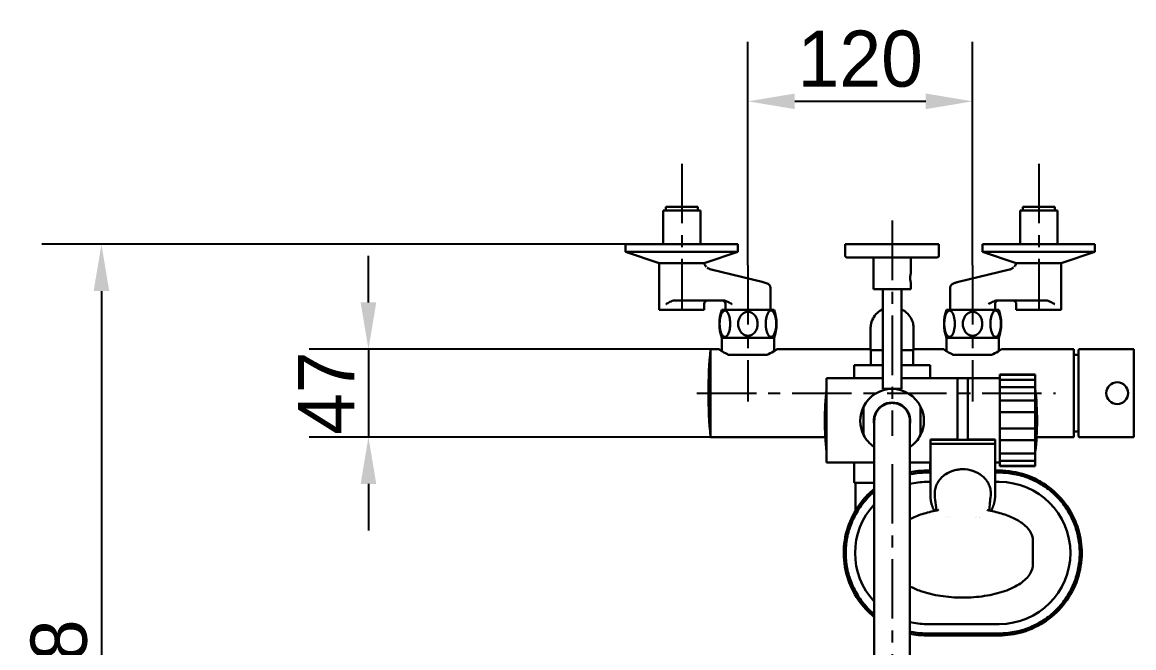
# Model space of a CAD drawing. Header units: millimetres. Extents: x 577 to 7172, y 252 to 2707.
# Drawn here: x 4577 to 5171, y 2372 to 2707 of the extents above; entities that cross this region are included whole.
import ezdxf

# ---------------------------------------------------------------- set-up
doc = ezdxf.new("R2010")
doc.units = ezdxf.units.MM
doc.header["$MEASUREMENT"] = 0
doc.linetypes.add('CENTER', pattern=[50.8, 31.75, -6.35, 6.35, -6.35])
doc.layers.add('외형선(ISO)', color=7, linetype='Continuous', lineweight=30)
doc.layers.add('치수(ISO)', color=7, linetype='Continuous', lineweight=25)
doc.layers.add('중심선(ISO)', color=1, linetype='CENTER', lineweight=25, true_color=0xff0000)
doc.styles.add('굴림', font='')
doc.styles.get('굴림').set_extended_font_data('援대┝')
doc.dimstyles.new('기본값 (ISO)', dxfattribs={"dimscale": 10, "dimtxt": 3, "dimasz": 2.5, "dimexe": 3.175, "dimexo": 0, "dimgap": 0.762, "dimtad": 1, "dimtoh": 1, "dimdec": 0, "dimzin": 1, "dimdsep": 46, "dimtxsty": '굴림', "dimcen": 0.5, "dimazin": 0, "dimtfac": 1, "dimtdec": 4, "dimtix": 1, "dimtmove": 1, "dimatfit": 3, "dimfxl": 1, "dimtolj": 1, "dimtzin": 1, "dimarcsym": 0})

# ---------------------------------------------------------------- blocks, each defined once
blk = doc.blocks.new('*D1')
at = {"layer": 'Defpoints', "color": 0}
for p in [(4899.26, 2588.12), (4619.26, 2120.01), (5041.61, 2120.01)]:
    blk.add_point(p, dxfattribs=at)
at = {"layer": '치수(ISO)', "color": 0, "lineweight": -2}
for p, q in [((4899.26, 2588.12), (4587.51, 2588.12)), ((4619.26, 2563.12), (4619.26, 2145.01)), ((5041.61, 2120.01), (4587.51, 2120.01))]:
    blk.add_line(p, q, dxfattribs=at)
at = {"layer": '치수(ISO)', "color": 0}
for points in [[(4623.43, 2563.12), (4615.09, 2563.12), (4619.26, 2588.12)], [(4615.09, 2145.01), (4623.43, 2145.01), (4619.26, 2120.01)]]:
    blk.add_solid(points, dxfattribs=at)
at = {"layer": '치수(ISO)', "color": 0, "insert": (4596.64, 2354.07), "char_height": 30, "attachment_point": 5, "rotation": 90, "style": '굴림'}
blk.add_mtext('\\A1;468', dxfattribs=at)
blk = doc.blocks.new('*D2')
at = {"layer": 'Defpoints', "color": 0}
for p in [(5084.61, 2664.57), (4964.61, 2577.03), (5084.61, 2577.03)]:
    blk.add_point(p, dxfattribs=at)
at = {"layer": '치수(ISO)', "color": 0, "lineweight": -2}
for p, q in [((4964.61, 2577.03), (4964.61, 2696.32)), ((5084.61, 2577.03), (5084.61, 2696.32)), ((4989.61, 2664.57), (5059.61, 2664.57))]:
    blk.add_line(p, q, dxfattribs=at)
at = {"layer": '치수(ISO)', "color": 0}
for points in [[(4989.61, 2668.74), (4989.61, 2660.4), (4964.61, 2664.57)], [(5059.61, 2660.4), (5059.61, 2668.74), (5084.61, 2664.57)]]:
    blk.add_solid(points, dxfattribs=at)
at = {"layer": '치수(ISO)', "color": 0, "insert": (5024.61, 2687.19), "char_height": 30, "attachment_point": 5, "style": '굴림'}
blk.add_mtext('\\A1;120', dxfattribs=at)
blk = doc.blocks.new('*D3')
at = {"layer": 'Defpoints', "color": 0}
for p in [(4944.61, 2532.03), (4761.89, 2485.03), (4944.61, 2485.03)]:
    blk.add_point(p, dxfattribs=at)
at = {"layer": '치수(ISO)', "color": 0, "lineweight": -2}
for p, q in [((4761.89, 2557.03), (4761.89, 2582.03)), ((4944.61, 2532.03), (4730.14, 2532.03)), ((4761.89, 2532.03), (4761.89, 2485.03)), ((4944.61, 2485.03), (4730.14, 2485.03)), ((4761.89, 2460.03), (4761.89, 2435.03))]:
    blk.add_line(p, q, dxfattribs=at)
at = {"layer": '치수(ISO)', "color": 0}
for points in [[(4757.72, 2557.03), (4766.06, 2557.03), (4761.89, 2532.03)], [(4766.06, 2460.03), (4757.72, 2460.03), (4761.89, 2485.03)]]:
    blk.add_solid(points, dxfattribs=at)
at = {"layer": '치수(ISO)', "color": 0, "insert": (4739.27, 2508.53), "char_height": 30, "attachment_point": 5, "rotation": 90, "style": '굴림'}
blk.add_mtext('\\A1;47', dxfattribs=at)

msp = doc.modelspace()

# ---------------------------------------------------------------- linework, layer by layer
at = {"layer": '외형선(ISO)'}
for p, q in [((4920.76, 2608.12), (4937.76, 2608.12)), ((4920.76, 2608.12), (4920.76, 2606.12)), ((4937.76, 2608.12), (4937.76, 2606.12)), ((5111.47, 2608.12), (5128.47, 2608.12)), ((5111.47, 2608.12), (5111.47, 2606.12)), ((5128.47, 2608.12), (5128.47, 2606.12)), ((4919.26, 2606.12), (4939.26, 2606.12)), ((4919.26, 2606.12), (4919.26, 2588.12)), ((4939.26, 2606.12), (4939.26, 2588.12)), ((5109.97, 2606.12), (5129.97, 2606.12)), ((5109.97, 2606.12), (5109.97, 2588.12)), ((5129.97, 2606.12), (5129.97, 2588.12)), ((4959.26, 2588.12), (4899.26, 2588.12)), ((4899.26, 2588.12), (4899.26, 2584.12)), ((4899.26, 2584.12), (4959.26, 2584.12)), ((4917.26, 2578.12), (4899.26, 2584.12)), ((4941.26, 2578.12), (4959.26, 2584.12)), ((4959.26, 2588.12), (4959.26, 2584.12)), ((5066.61, 2588.12), (5016.61, 2588.12)), ((5016.61, 2588.12), (5016.61, 2581.87)), ((5066.61, 2588.12), (5066.61, 2581.87)), ((5089.97, 2588.12), (5149.97, 2588.12)), ((5089.97, 2588.12), (5089.97, 2584.12)), ((5149.97, 2584.12), (5089.97, 2584.12)), ((5107.97, 2578.12), (5089.97, 2584.12)), ((5131.97, 2578.12), (5149.97, 2584.12)), ((5149.97, 2588.12), (5149.97, 2584.12)), ((4917.26, 2578.12), (4920.77, 2578.12)), ((4917.26, 2553.12), (4917.26, 2578.12)), ((4917.26, 2578.12), (4920.77, 2578.12)), ((4922.51, 2578.12), (4920.77, 2578.12)), ((4922.51, 2578.12), (4923.87, 2578.12)), ((4933.55, 2578.12), (4923.87, 2578.12)), ((4933.55, 2578.12), (4940.13, 2578.12)), ((4934.35, 2578.12), (4940.13, 2578.12)), ((4941.31, 2578.12), (4940.13, 2578.12)), ((5031.61, 2581.12), (5031.61, 2564.12)), ((5051.61, 2581.12), (5051.61, 2572.62)), ((5107.91, 2578.12), (5109.1, 2578.12)), ((5114.88, 2578.12), (5109.1, 2578.12)), ((5115.68, 2578.12), (5109.1, 2578.12)), ((5115.68, 2578.12), (5125.36, 2578.12)), ((5126.71, 2578.12), (5125.36, 2578.12)), ((5126.71, 2578.12), (5128.45, 2578.12)), ((5131.97, 2578.12), (5128.45, 2578.12)), ((5131.97, 2578.12), (5128.45, 2578.12)), ((5131.97, 2553.12), (5131.97, 2578.12)), ((4972.15, 2568.03), (4944.92, 2574.58)), ((5077.08, 2568.03), (5104.31, 2574.58)), ((5051.61, 2567.62), (5051.61, 2564.12)), ((4976.61, 2564.87), (4976.61, 2553.12)), ((5051.61, 2564.12), (5031.61, 2564.12)), ((5036.61, 2564.12), (5036.61, 2510.78)), ((5046.61, 2564.12), (5046.61, 2510.78)), ((5072.61, 2564.87), (5072.61, 2553.12)), ((4925.87, 2558.12), (4951.03, 2558.12)), ((4941.26, 2553.12), (4941.26, 2556.12)), ((4952.61, 2556.12), (4952.61, 2553.12)), ((5096.61, 2556.12), (5096.61, 2553.12)), ((5123.36, 2558.12), (5098.2, 2558.12)), ((5107.97, 2553.12), (5107.97, 2556.12)), ((4941.26, 2553.12), (4917.26, 2553.12)), ((4950.61, 2553.12), (4978.61, 2553.12)), ((5098.61, 2553.12), (5070.61, 2553.12)), ((5131.97, 2553.12), (5107.97, 2553.12)), ((5053.12, 2542.39), (5053.12, 2531.53)), ((4950.61, 2538.12), (4950.61, 2531.07)), ((4978.61, 2538.12), (4950.61, 2538.12)), ((4978.61, 2538.12), (4978.61, 2531.07)), ((5070.61, 2538.12), (5098.61, 2538.12)), ((5070.61, 2538.12), (5070.61, 2531.07)), ((5098.61, 2538.12), (5098.61, 2531.07)), ((4944.61, 2532.03), (4944.61, 2485.03)), ((4944.61, 2532.03), (4949.11, 2532.03)), ((4980.11, 2532.03), (5030.11, 2532.03)), ((5036.61, 2531.53), (5030.11, 2531.53)), ((5030.11, 2531.53), (5030.11, 2531.53)), ((5030.11, 2531.53), (5030.11, 2531.53)), ((5030.11, 2531.53), (5030.11, 2531.53)), ((5030.26, 2523.53), (5030.26, 2531.53)), ((5053.12, 2531.53), (5046.61, 2531.53)), ((5052.96, 2523.53), (5052.96, 2531.53)), ((5053.11, 2531.53), (5053.11, 2531.53)), ((5053.11, 2531.53), (5053.11, 2531.53)), ((5053.11, 2531.53), (5053.11, 2531.53)), ((5053.12, 2532.03), (5069.11, 2532.03)), ((5100.11, 2532.03), (5138.61, 2532.03)), ((5138.61, 2532.03), (5138.61, 2485.03)), ((5141.11, 2531.1), (5141.11, 2485.97)), ((5141.84, 2532.03), (5170.71, 2532.03)), ((5170.71, 2532.03), (5170.71, 2485.03)), ((4956.61, 2529.03), (4954.21, 2529.03)), ((4972.6, 2529.03), (4956.63, 2529.03)), ((4975.02, 2529.03), (4972.61, 2529.03)), ((5036.61, 2523.53), (5021.31, 2523.53)), ((5021.31, 2516.5), (5021.31, 2523.53)), ((5061.91, 2523.53), (5046.61, 2523.53)), ((5061.91, 2516.5), (5061.91, 2523.53)), ((5076.61, 2529.03), (5074.21, 2529.03)), ((5092.6, 2529.03), (5076.63, 2529.03)), ((5095.02, 2529.03), (5092.61, 2529.03)), ((5099.11, 2518.27), (5099.11, 2518.5)), ((5118.11, 2518.5), (5099.11, 2518.5)), ((5099.11, 2518.27), (5118.11, 2518.27)), ((5099.11, 2515.6), (5099.11, 2518.27)), ((5118.11, 2518.27), (5118.11, 2518.5)), ((5118.11, 2515.6), (5118.11, 2518.27)), ((5006.61, 2471.5), (5006.61, 2516.5)), ((5006.61, 2516.5), (5036.61, 2516.5)), ((5046.61, 2516.5), (5076.61, 2516.5)), ((5076.61, 2516.5), (5076.61, 2489.04)), ((5076.61, 2516.5), (5082.11, 2516.5)), ((5099.11, 2516.5), (5082.11, 2516.5)), ((5118.11, 2515.6), (5099.11, 2515.6)), ((5099.11, 2511.66), (5099.11, 2515.6)), ((5099.11, 2511.66), (5118.11, 2511.66)), ((5099.11, 2504.68), (5099.11, 2511.66)), ((5118.11, 2511.66), (5118.11, 2515.6)), ((5118.11, 2504.68), (5118.11, 2511.66)), ((5041.25, 2510.78), (5036.61, 2510.78)), ((5037.61, 2510.78), (5037.61, 2510.31)), ((5046.61, 2510.78), (5041.97, 2510.78)), ((5045.61, 2510.78), (5045.61, 2510.31)), ((5026.36, 2501.29), (5026.36, 2486.27)), ((5056.86, 2486.27), (5056.86, 2501.29)), ((5118.11, 2504.68), (5099.11, 2504.68)), ((5099.11, 2498.31), (5099.11, 2504.68)), ((5118.11, 2498.31), (5118.11, 2504.68)), ((5099.11, 2498.31), (5118.11, 2498.31)), ((5099.11, 2489.69), (5099.11, 2498.31)), ((5118.11, 2489.69), (5118.11, 2498.31)), ((5032.11, 2445.53), (5032.11, 2493.78)), ((5051.11, 2493.78), (5051.11, 2445.53)), ((5076.61, 2489.04), (5076.61, 2483.57)), ((5118.11, 2489.69), (5099.11, 2489.69)), ((5099.11, 2483.31), (5099.11, 2489.69)), ((5118.11, 2483.31), (5118.11, 2489.69)), ((4944.61, 2485.03), (5005.9, 2485.03)), ((5076.61, 2483.7), (5062.11, 2483.7)), ((5062.11, 2483.57), (5062.11, 2483.7)), ((5076.61, 2483.57), (5062.11, 2483.57)), ((5062.11, 2481.43), (5062.11, 2483.57)), ((5076.61, 2483.57), (5082.11, 2483.57)), ((5096.61, 2483.7), (5082.11, 2483.7)), ((5082.11, 2483.57), (5096.61, 2483.57)), ((5096.61, 2483.7), (5096.61, 2483.57)), ((5096.61, 2481.43), (5096.61, 2483.57)), ((5099.11, 2476.33), (5099.11, 2483.31)), ((5099.11, 2483.31), (5118.11, 2483.31)), ((5118.11, 2476.33), (5118.11, 2483.31)), ((5118.81, 2485.03), (5138.61, 2485.03)), ((5141.84, 2485.03), (5170.71, 2485.03)), ((5062.11, 2481.43), (5096.61, 2481.43)), ((5062.11, 2452.7), (5062.11, 2481.43)), ((5096.61, 2452.7), (5096.61, 2481.43)), ((5118.11, 2476.33), (5099.11, 2476.33)), ((5099.11, 2472.39), (5099.11, 2476.33)), ((5118.11, 2472.39), (5118.11, 2476.33)), ((5006.61, 2471.5), (5032.11, 2471.5)), ((5021.31, 2460.53), (5021.31, 2471.5)), ((5051.11, 2471.5), (5062.11, 2471.5)), ((5061.91, 2467.13), (5061.91, 2471.5)), ((5099.11, 2471.5), (5096.61, 2471.5)), ((5099.11, 2469.73), (5099.11, 2472.39)), ((5099.11, 2472.39), (5118.11, 2472.39)), ((5118.11, 2469.73), (5118.11, 2472.39)), ((5062.11, 2467.13), (5059.86, 2467.13)), ((5062.11, 2466.06), (5059.86, 2466.06)), ((5098.86, 2467.13), (5096.61, 2467.13)), ((5098.86, 2466.06), (5096.61, 2466.06)), ((5118.11, 2469.73), (5099.11, 2469.73)), ((5099.11, 2469.5), (5099.11, 2469.73)), ((5118.11, 2469.5), (5099.11, 2469.5)), ((5118.11, 2469.5), (5118.11, 2469.73)), ((5032.11, 2460.53), (5021.31, 2460.53)), ((5022.11, 2445.81), (5022.11, 2460.53)), ((5062.11, 2461.06), (5059.86, 2461.06)), ((5098.86, 2461.06), (5096.61, 2461.06)), ((5032.11, 2445.53), (5032.11, 2187.3)), ((5051.11, 2445.53), (5051.11, 2187.3)), ((5070.5, 2441.86), (5070.5, 2441.86)), ((5071.97, 2442.58), (5071.97, 2442.58)), ((5072.55, 2442.07), (5072.55, 2442.07)), ((5086.17, 2442.07), (5086.17, 2442.07)), ((5086.74, 2442.58), (5086.74, 2442.58)), ((5116.86, 2417.13), (5116.86, 2429.66)), ((5059.86, 2385.06), (5098.86, 2385.06)), ((5059.86, 2380.06), (5098.86, 2380.06)), ((5059.86, 2378.99), (5098.86, 2378.99))]:
    msp.add_line(p, q, dxfattribs=at)
msp.add_circle((5161.87, 2508.53), 5.85, dxfattribs=at)
for centre, radius, start, end in [((5017.36, 2581.87), 0.75, 180.00002, 270.00002), ((5065.86, 2581.87), 0.75, 270, 0), ((4944.69, 2573.64), 0.972, 76.4746, 76.61593), ((5104.54, 2573.64), 0.972, 103.38407, 103.5254), ((4972.32, 2545.62), 22.97, 160.94104, 199.05896), ((4956.91, 2545.62), 22.97, 340.94104, 19.05896), ((5092.32, 2545.62), 22.97, 160.94104, 199.05896), ((5076.91, 2545.62), 22.97, 340.94104, 19.05896), ((5196.52, 2508.53), 253, 174.67038, 185.32962), ((5138.61, 2507.37), 21.67, 83.37419, 90), ((5152.36, 2493.82), 146.72, 173.41949, 186.58051), ((5041.61, 2493.78), 17, 26.22254, 153.77746), ((4972.35, 2493.82), 146.72, 353.41949, 6.58051), ((5041.61, 2493.78), 17, 153.77746, 206.22254), ((5041.61, 2493.78), 9.75, 346.99718, 193.00283), ((5041.61, 2493.78), 17, 333.77746, 26.22254), ((5138.61, 2509.7), 21.67, 270, 276.62581), ((5041.61, 2493.78), 17, 206.22254, 236.02552), ((5041.61, 2493.78), 17, 303.97448, 333.77746), ((5059.86, 2423.06), 38, 90, 103.29882), ((5098.86, 2423.06), 38, 270, 90), ((5059.86, 2423.06), 38, 136.88888, 223.11112), ((5079.82, 2372.62), 69.74, 83.09252, 83.09299), ((5059.86, 2423.06), 38, 256.70118, 270)]:
    msp.add_arc(centre, radius, start, end, dxfattribs=at)
for points, knots in [([(4941.31, 2578.12), (4941.39, 2577.67), (4941.55, 2577.24), (4941.92, 2576.6), (4942.11, 2576.38), (4942.31, 2576.18), (4942.34, 2576.15), (4942.37, 2576.12)], [0, 0, 0, 0, 0.1550836, 0.1550836, 0.2854012, 0.2854012, 0.3108257, 0.3108257, 0.3108257, 0.3108257]), ([(5017.36, 2581.12), (5017.36, 2581.12), (5017.65, 2581.12), (5018.97, 2581.12), (5021.2, 2581.12), (5024.35, 2581.12), (5028.21, 2581.12), (5032.51, 2581.12), (5037.04, 2581.12), (5041.61, 2581.12), (5046.18, 2581.12), (5050.72, 2581.12), (5055.02, 2581.12), (5058.88, 2581.12), (5062.02, 2581.12), (5064.97, 2581.12), (5065.87, 2581.12), (5065.86, 2581.12)], [76.183141, 76.183141, 76.183141, 76.183141, 80.753742, 85.324344, 90.276635, 95.228926, 100.181217, 105.133508, 109.704109, 114.274711, 118.845313, 123.415914, 128.368205, 133.320496, 138.272787, 143.225078, 152.366281, 152.366281, 152.366281, 152.366281]), ([(5106.86, 2576.12), (5107, 2576.25), (5107.16, 2576.42), (5107.47, 2576.87), (5107.62, 2577.15), (5107.81, 2577.66), (5107.87, 2577.89), (5107.91, 2578.12)], [0, 0, 0, 0, 0.1162849, 0.1162849, 0.2316031, 0.2316031, 0.3113269, 0.3113269, 0.3113269, 0.3113269]), ([(4942.83, 2575.72), (4943.1, 2575.5), (4943.37, 2575.31), (4944.08, 2574.87), (4944.52, 2574.68), (4944.92, 2574.58)], [0.0811758, 0.0811758, 0.0811758, 0.0811758, 0.2229627, 0.2229627, 0.4557316, 0.4557316, 0.4557316, 0.4557316]), ([(5051.3, 2570.12), (5051.3, 2570.43), (5051.31, 2570.77), (5051.37, 2571.38), (5051.42, 2571.66), (5051.5, 2572.11), (5051.54, 2572.3), (5051.6, 2572.55), (5051.61, 2572.62), (5051.61, 2572.62)], [0, 0, 0, 0, 0.0946121, 0.0946121, 0.1892241, 0.1892241, 0.2838229, 0.2838229, 0.3784218, 0.3784218, 0.3784218, 0.3784218]), ([(5104.31, 2574.58), (5104.81, 2574.7), (5105.37, 2574.98), (5106.08, 2575.47), (5106.23, 2575.59), (5106.39, 2575.71)], [0, 0, 0, 0, 0.2913516, 0.2913516, 0.3726704, 0.3726704, 0.3726704, 0.3726704]), ([(4972.15, 2568.03), (4973.03, 2567.82), (4973.77, 2567.61), (4974.73, 2567.24), (4975.04, 2567.11), (4975.59, 2566.78), (4975.83, 2566.61), (4976.2, 2566.17), (4976.33, 2565.98), (4976.53, 2565.53), (4976.6, 2565.26), (4976.61, 2564.96), (4976.61, 2564.92), (4976.61, 2564.88)], [0, 0, 0, 0, 0.3683131, 0.3683131, 0.5763546, 0.5763546, 0.7370787, 0.7370787, 0.8247505, 0.8247505, 0.9180644, 0.9180644, 0.9311571, 0.9311571, 0.9311571, 0.9311571]), ([(5051.61, 2567.62), (5051.61, 2567.62), (5051.6, 2567.68), (5051.54, 2567.94), (5051.5, 2568.13), (5051.42, 2568.57), (5051.37, 2568.85), (5051.31, 2569.47), (5051.3, 2569.8), (5051.3, 2570.12)], [-0.3784218, -0.3784218, -0.3784218, -0.3784218, -0.2838229, -0.2838229, -0.1892241, -0.1892241, -0.0946121, -0.0946121, 0, 0, 0, 0]), ([(5072.61, 2564.88), (5072.61, 2565.14), (5072.66, 2565.4), (5072.83, 2565.86), (5072.96, 2566.07), (5073.22, 2566.41), (5073.36, 2566.55), (5073.68, 2566.81), (5073.86, 2566.92), (5074.47, 2567.25), (5074.93, 2567.42), (5075.95, 2567.74), (5076.48, 2567.89), (5077.08, 2568.03)], [0, 0, 0, 0, 0.0886014, 0.0886014, 0.1776437, 0.1776437, 0.2693614, 0.2693614, 0.3903777, 0.3903777, 0.6823461, 0.6823461, 0.9320333, 0.9320333, 0.9320333, 0.9320333]), ([(4920.77, 2556.12), (4920.81, 2556.14), (4920.82, 2556.14), (4921.28, 2556.41), (4922.11, 2556.9), (4923.74, 2557.68), (4924.63, 2558.02), (4925.48, 2558.1)], [-0.7465876, -0.7465876, -0.7465876, -0.7465876, -0.727422, -0.727422, -0.3648581, -0.3648581, 0, 0, 0, 0]), ([(4943.26, 2558.12), (4943.16, 2558.12), (4943.06, 2558.11), (4942.87, 2558.08), (4942.77, 2558.06), (4942.48, 2557.97), (4942.28, 2557.88), (4941.93, 2557.63), (4941.78, 2557.48), (4941.53, 2557.14), (4941.43, 2556.94), (4941.29, 2556.54), (4941.26, 2556.33), (4941.26, 2556.12)], [0, 0, 0, 0, 0.0295764, 0.0295764, 0.0585231, 0.0585231, 0.1222497, 0.1222497, 0.1859769, 0.1859769, 0.2497206, 0.2497206, 0.3130181, 0.3130181, 0.3130181, 0.3130181]), ([(4952.61, 2556.12), (4952.61, 2556.33), (4952.58, 2556.55), (4952.44, 2556.96), (4952.34, 2557.15), (4952.08, 2557.49), (4951.93, 2557.64), (4951.58, 2557.88), (4951.38, 2557.98), (4951.09, 2558.06), (4951, 2558.08), (4950.81, 2558.11), (4950.71, 2558.12), (4950.61, 2558.12)], [0, 0, 0, 0, 0.064791, 0.064791, 0.1284814, 0.1284814, 0.1922105, 0.1922105, 0.255937, 0.255937, 0.2841782, 0.2841782, 0.3130031, 0.3130031, 0.3130031, 0.3130031]), ([(4951.42, 2558.1), (4952.27, 2558.02), (4953.14, 2557.69), (4954.79, 2556.9), (4955.65, 2556.4), (4956.08, 2556.14), (4956.1, 2556.14), (4956.13, 2556.12)], [-0.3755371, -0.3755371, -0.3755371, -0.3755371, -0.1905686, -0.1905686, 0, 0, 0.0103026, 0.0103026, 0.0103026, 0.0103026]), ([(5030.11, 2542.39), (5030.11, 2542.81), (5030.11, 2543.24), (5030.15, 2544.08), (5030.19, 2544.5), (5030.45, 2546.13), (5030.85, 2547.33), (5032.01, 2549.51), (5032.77, 2550.51), (5034.53, 2552.18), (5035.53, 2552.87), (5036.61, 2553.39), (5036.61, 2553.39), (5036.61, 2553.39)], [0, 0, 0, 0, 0.127286, 0.127286, 0.253333, 0.253333, 0.624808, 0.624808, 0.99664, 0.99664, 1.357946, 1.357946, 1.357999, 1.357999, 1.357999, 1.357999]), ([(5046.61, 2553.39), (5047.35, 2553.04), (5048.04, 2552.61), (5049.62, 2551.38), (5050.46, 2550.49), (5051.77, 2548.58), (5052.27, 2547.55), (5052.88, 2545.61), (5053.05, 2544.7), (5053.12, 2543.33), (5053.12, 2542.86), (5053.12, 2542.39)], [2.391451, 2.391451, 2.391451, 2.391451, 2.634904, 2.634904, 2.996605, 2.996605, 3.335654, 3.335654, 3.609025, 3.609025, 3.749588, 3.749588, 3.749588, 3.749588]), ([(5097.81, 2558.1), (5096.96, 2558.02), (5096.08, 2557.69), (5094.44, 2556.9), (5093.58, 2556.4), (5093.14, 2556.14), (5093.13, 2556.14), (5093.1, 2556.12)], [0, 0, 0, 0, 0.3617282, 0.3617282, 0.7344081, 0.7344081, 0.754556, 0.754556, 0.754556, 0.754556]), ([(5098.61, 2558.12), (5098.52, 2558.12), (5098.42, 2558.11), (5098.22, 2558.08), (5098.13, 2558.06), (5097.83, 2557.97), (5097.64, 2557.88), (5097.29, 2557.63), (5097.13, 2557.48), (5096.88, 2557.14), (5096.78, 2556.94), (5096.65, 2556.54), (5096.61, 2556.33), (5096.61, 2556.12)], [0, 0, 0, 0, 0.0295764, 0.0295764, 0.058523, 0.058523, 0.1222496, 0.1222496, 0.1859768, 0.1859768, 0.2497206, 0.2497206, 0.3130181, 0.3130181, 0.3130181, 0.3130181]), ([(5107.97, 2556.12), (5107.97, 2556.33), (5107.93, 2556.55), (5107.8, 2556.96), (5107.7, 2557.15), (5107.44, 2557.49), (5107.28, 2557.64), (5106.93, 2557.88), (5106.74, 2557.98), (5106.44, 2558.06), (5106.35, 2558.08), (5106.16, 2558.11), (5106.07, 2558.12), (5105.97, 2558.12)], [0, 0, 0, 0, 0.064791, 0.064791, 0.1284813, 0.1284813, 0.1922104, 0.1922104, 0.2559369, 0.2559369, 0.2841781, 0.2841781, 0.3130031, 0.3130031, 0.3130031, 0.3130031]), ([(5128.46, 2556.12), (5128.42, 2556.14), (5128.41, 2556.14), (5127.95, 2556.41), (5127.12, 2556.9), (5125.48, 2557.68), (5124.6, 2558.02), (5123.74, 2558.1)], [-0.010609, -0.010609, -0.010609, -0.010609, 0, 0, 0.2006942, 0.2006942, 0.4026585, 0.4026585, 0.4026585, 0.4026585]), ([(4951.33, 2539.02), (4951.35, 2539), (4951.38, 2538.97), (4951.54, 2538.84), (4951.69, 2538.74), (4952, 2538.61), (4952.16, 2538.58), (4952.45, 2538.58), (4952.6, 2538.61), (4952.91, 2538.74), (4953.06, 2538.84), (4953.32, 2539.05), (4953.45, 2539.2), (4953.73, 2539.55), (4953.92, 2539.85), (4954.18, 2540.38), (4954.3, 2540.66), (4954.51, 2541.25), (4954.6, 2541.57), (4954.81, 2542.41), (4954.93, 2543.04), (4955.08, 2544.34), (4955.11, 2545), (4955.11, 2546.23), (4955.08, 2546.9), (4954.93, 2548.19), (4954.81, 2548.82), (4954.6, 2549.66), (4954.51, 2549.98), (4954.3, 2550.58), (4954.18, 2550.86), (4953.92, 2551.38), (4953.73, 2551.68), (4953.45, 2552.04), (4953.32, 2552.18), (4953.06, 2552.4), (4952.91, 2552.5), (4952.6, 2552.63), (4952.45, 2552.66), (4952.3, 2552.66), (4952.16, 2552.66), (4952, 2552.63), (4951.69, 2552.5), (4951.54, 2552.4), (4951.29, 2552.18), (4951.15, 2552.04), (4950.87, 2551.68), (4950.68, 2551.38), (4950.42, 2550.86), (4950.31, 2550.58), (4950.09, 2549.98), (4950, 2549.66), (4949.79, 2548.82), (4949.67, 2548.19), (4949.52, 2546.9), (4949.49, 2546.23), (4949.49, 2545), (4949.52, 2544.34), (4949.67, 2543.04), (4949.79, 2542.41), (4950, 2541.57), (4950.09, 2541.25), (4950.31, 2540.66), (4950.42, 2540.38), (4950.68, 2539.85), (4950.87, 2539.55), (4951.13, 2539.23), (4951.23, 2539.11), (4951.33, 2539.02)], [1.697178, 1.697178, 1.697178, 1.697178, 1.71388, 1.71388, 1.801972, 1.801972, 1.890065, 1.890065, 1.978157, 1.978157, 2.06625, 2.06625, 2.14462, 2.14462, 2.266066, 2.266066, 2.366857, 2.366857, 2.467647, 2.467647, 2.651372, 2.651372, 2.835097, 2.835097, 3.018822, 3.018822, 3.202547, 3.202547, 3.303338, 3.303338, 3.404129, 3.404129, 3.525574, 3.525574, 3.603945, 3.603945, 3.692037, 3.692037, 3.78013, 3.78013, 3.78013, 3.868222, 3.868222, 3.956315, 3.956315, 4.034685, 4.034685, 4.156131, 4.156131, 4.256922, 4.256922, 4.357712, 4.357712, 4.541437, 4.541437, 4.725162, 4.725162, 4.908887, 4.908887, 5.092612, 5.092612, 5.193403, 5.193403, 5.294194, 5.294194, 5.415639, 5.415639, 5.477308, 5.477308, 5.477308, 5.477308]), ([(4964.61, 2539.22), (4964.88, 2539.22), (4965.18, 2539.25), (4965.75, 2539.37), (4966.03, 2539.46), (4966.5, 2539.65), (4966.75, 2539.78), (4967.26, 2540.11), (4967.61, 2540.39), (4968.09, 2540.86), (4968.3, 2541.12), (4968.69, 2541.66), (4968.86, 2541.95), (4969.26, 2542.71), (4969.47, 2543.28), (4969.74, 2544.46), (4969.8, 2545.06), (4969.8, 2546.17), (4969.74, 2546.78), (4969.47, 2547.95), (4969.26, 2548.52), (4968.86, 2549.29), (4968.69, 2549.58), (4968.3, 2550.12), (4968.09, 2550.37), (4967.61, 2550.85), (4967.26, 2551.13), (4966.75, 2551.45), (4966.5, 2551.58), (4966.03, 2551.78), (4965.75, 2551.87), (4965.18, 2551.99), (4964.88, 2552.01), (4964.61, 2552.01), (4964.35, 2552.01), (4964.05, 2551.99), (4963.48, 2551.87), (4963.2, 2551.78), (4962.73, 2551.58), (4962.48, 2551.45), (4961.96, 2551.13), (4961.62, 2550.85), (4961.14, 2550.37), (4960.92, 2550.12), (4960.54, 2549.58), (4960.36, 2549.29), (4959.97, 2548.52), (4959.76, 2547.95), (4959.49, 2546.78), (4959.43, 2546.17), (4959.43, 2545.06), (4959.49, 2544.46), (4959.76, 2543.28), (4959.97, 2542.71), (4960.36, 2541.95), (4960.54, 2541.66), (4960.92, 2541.12), (4961.14, 2540.86), (4961.62, 2540.39), (4961.96, 2540.11), (4962.48, 2539.78), (4962.73, 2539.65), (4963.2, 2539.46), (4963.48, 2539.37), (4964.05, 2539.25), (4964.35, 2539.22), (4964.61, 2539.22)], [1.718947, 1.718947, 1.718947, 1.718947, 1.799487, 1.799487, 1.880026, 1.880026, 1.95155, 1.95155, 2.06218, 2.06218, 2.153754, 2.153754, 2.245329, 2.245329, 2.411875, 2.411875, 2.578421, 2.578421, 2.744967, 2.744967, 2.911512, 2.911512, 3.003087, 3.003087, 3.094662, 3.094662, 3.205291, 3.205291, 3.276815, 3.276815, 3.357355, 3.357355, 3.437894, 3.437894, 3.437894, 3.518434, 3.518434, 3.598973, 3.598973, 3.670497, 3.670497, 3.781127, 3.781127, 3.872702, 3.872702, 3.964276, 3.964276, 4.130822, 4.130822, 4.297368, 4.297368, 4.463914, 4.463914, 4.63046, 4.63046, 4.722034, 4.722034, 4.813609, 4.813609, 4.924239, 4.924239, 4.995763, 4.995763, 5.076302, 5.076302, 5.156842, 5.156842, 5.156842, 5.156842]), ([(4975, 2540.51), (4975.05, 2540.38), (4975.11, 2540.25), (4975.31, 2539.85), (4975.5, 2539.55), (4975.77, 2539.2), (4975.91, 2539.05), (4976.16, 2538.84), (4976.31, 2538.74), (4976.62, 2538.61), (4976.78, 2538.58), (4977.07, 2538.58), (4977.23, 2538.61), (4977.54, 2538.74), (4977.69, 2538.84), (4977.94, 2539.05), (4978.08, 2539.2), (4978.36, 2539.55), (4978.54, 2539.85), (4978.8, 2540.38), (4978.92, 2540.66), (4979.13, 2541.25), (4979.23, 2541.57), (4979.44, 2542.41), (4979.56, 2543.04), (4979.7, 2544.34), (4979.74, 2545), (4979.74, 2546.23), (4979.7, 2546.9), (4979.56, 2548.19), (4979.44, 2548.82), (4979.23, 2549.66), (4979.13, 2549.98), (4978.92, 2550.58), (4978.8, 2550.86), (4978.54, 2551.38), (4978.36, 2551.68), (4978.08, 2552.04), (4977.94, 2552.18), (4977.69, 2552.4), (4977.54, 2552.5), (4977.23, 2552.63), (4977.07, 2552.66), (4976.93, 2552.66), (4976.78, 2552.66), (4976.62, 2552.63), (4976.31, 2552.5), (4976.16, 2552.4), (4975.91, 2552.18), (4975.77, 2552.04), (4975.5, 2551.68), (4975.31, 2551.38), (4975.05, 2550.86), (4974.93, 2550.58), (4974.72, 2549.98), (4974.63, 2549.66), (4974.41, 2548.82), (4974.3, 2548.19), (4974.15, 2546.9), (4974.12, 2546.23), (4974.12, 2545), (4974.15, 2544.34), (4974.3, 2543.04), (4974.41, 2542.41), (4974.63, 2541.57), (4974.72, 2541.25), (4974.88, 2540.8), (4974.94, 2540.65), (4975, 2540.51)], [1.465155, 1.465155, 1.465155, 1.465155, 1.514064, 1.514064, 1.635509, 1.635509, 1.71388, 1.71388, 1.801972, 1.801972, 1.890065, 1.890065, 1.978157, 1.978157, 2.06625, 2.06625, 2.14462, 2.14462, 2.266066, 2.266066, 2.366857, 2.366857, 2.467647, 2.467647, 2.651372, 2.651372, 2.835097, 2.835097, 3.018822, 3.018822, 3.202547, 3.202547, 3.303338, 3.303338, 3.404129, 3.404129, 3.525574, 3.525574, 3.603945, 3.603945, 3.692037, 3.692037, 3.78013, 3.78013, 3.78013, 3.868222, 3.868222, 3.956315, 3.956315, 4.034685, 4.034685, 4.156131, 4.156131, 4.256922, 4.256922, 4.357712, 4.357712, 4.541437, 4.541437, 4.725162, 4.725162, 4.908887, 4.908887, 5.092612, 5.092612, 5.193403, 5.193403, 5.245285, 5.245285, 5.245285, 5.245285]), ([(5074.23, 2540.51), (5074.17, 2540.38), (5074.12, 2540.25), (5073.92, 2539.85), (5073.73, 2539.55), (5073.45, 2539.2), (5073.32, 2539.05), (5073.06, 2538.84), (5072.91, 2538.74), (5072.6, 2538.61), (5072.45, 2538.58), (5072.16, 2538.58), (5072, 2538.61), (5071.69, 2538.74), (5071.54, 2538.84), (5071.29, 2539.05), (5071.15, 2539.2), (5070.87, 2539.55), (5070.68, 2539.85), (5070.42, 2540.38), (5070.31, 2540.66), (5070.09, 2541.25), (5070, 2541.57), (5069.79, 2542.41), (5069.67, 2543.04), (5069.52, 2544.34), (5069.49, 2545), (5069.49, 2546.23), (5069.52, 2546.9), (5069.67, 2548.19), (5069.79, 2548.82), (5070, 2549.66), (5070.09, 2549.98), (5070.31, 2550.58), (5070.42, 2550.86), (5070.68, 2551.38), (5070.87, 2551.68), (5071.15, 2552.04), (5071.29, 2552.18), (5071.54, 2552.4), (5071.69, 2552.5), (5072, 2552.63), (5072.16, 2552.66), (5072.3, 2552.66), (5072.45, 2552.66), (5072.6, 2552.63), (5072.91, 2552.5), (5073.06, 2552.4), (5073.32, 2552.18), (5073.45, 2552.04), (5073.73, 2551.68), (5073.92, 2551.38), (5074.18, 2550.86), (5074.3, 2550.58), (5074.51, 2549.98), (5074.6, 2549.66), (5074.81, 2548.82), (5074.93, 2548.19), (5075.08, 2546.9), (5075.11, 2546.23), (5075.11, 2545), (5075.08, 2544.34), (5074.93, 2543.04), (5074.81, 2542.41), (5074.6, 2541.57), (5074.51, 2541.25), (5074.35, 2540.8), (5074.29, 2540.65), (5074.23, 2540.51)], [-2.314975, -2.314975, -2.314975, -2.314975, -2.266066, -2.266066, -2.14462, -2.14462, -2.06625, -2.06625, -1.978157, -1.978157, -1.890065, -1.890065, -1.801972, -1.801972, -1.71388, -1.71388, -1.635509, -1.635509, -1.514064, -1.514064, -1.413273, -1.413273, -1.312482, -1.312482, -1.128757, -1.128757, -0.945032, -0.945032, -0.761307, -0.761307, -0.577582, -0.577582, -0.476792, -0.476792, -0.376001, -0.376001, -0.254555, -0.254555, -0.176185, -0.176185, -0.088092, -0.088092, 0, 0, 0, 0.088092, 0.088092, 0.176185, 0.176185, 0.254555, 0.254555, 0.376001, 0.376001, 0.476792, 0.476792, 0.577582, 0.577582, 0.761307, 0.761307, 0.945032, 0.945032, 1.128757, 1.128757, 1.312482, 1.312482, 1.413273, 1.413273, 1.465155, 1.465155, 1.465155, 1.465155]), ([(5084.61, 2539.22), (5084.35, 2539.22), (5084.05, 2539.25), (5083.48, 2539.37), (5083.2, 2539.46), (5082.73, 2539.65), (5082.48, 2539.78), (5081.96, 2540.11), (5081.62, 2540.39), (5081.14, 2540.86), (5080.92, 2541.12), (5080.54, 2541.66), (5080.36, 2541.95), (5079.97, 2542.71), (5079.76, 2543.28), (5079.49, 2544.46), (5079.43, 2545.06), (5079.43, 2546.17), (5079.49, 2546.78), (5079.76, 2547.95), (5079.97, 2548.52), (5080.36, 2549.29), (5080.54, 2549.58), (5080.92, 2550.12), (5081.14, 2550.37), (5081.62, 2550.85), (5081.96, 2551.13), (5082.48, 2551.45), (5082.73, 2551.58), (5083.2, 2551.78), (5083.48, 2551.87), (5084.05, 2551.99), (5084.35, 2552.01), (5084.61, 2552.01), (5084.88, 2552.01), (5085.18, 2551.99), (5085.75, 2551.87), (5086.03, 2551.78), (5086.5, 2551.58), (5086.75, 2551.45), (5087.26, 2551.13), (5087.61, 2550.85), (5088.09, 2550.37), (5088.3, 2550.12), (5088.69, 2549.58), (5088.86, 2549.29), (5089.26, 2548.52), (5089.47, 2547.95), (5089.74, 2546.78), (5089.8, 2546.17), (5089.8, 2545.06), (5089.74, 2544.46), (5089.47, 2543.28), (5089.26, 2542.71), (5088.86, 2541.95), (5088.69, 2541.66), (5088.3, 2541.12), (5088.09, 2540.86), (5087.61, 2540.39), (5087.26, 2540.11), (5086.75, 2539.78), (5086.5, 2539.65), (5086.03, 2539.46), (5085.75, 2539.37), (5085.18, 2539.25), (5084.88, 2539.22), (5084.61, 2539.22)], [-1.718947, -1.718947, -1.718947, -1.718947, -1.638408, -1.638408, -1.557868, -1.557868, -1.486344, -1.486344, -1.375715, -1.375715, -1.28414, -1.28414, -1.192565, -1.192565, -1.026019, -1.026019, -0.859474, -0.859474, -0.692928, -0.692928, -0.526382, -0.526382, -0.434807, -0.434807, -0.343233, -0.343233, -0.232603, -0.232603, -0.161079, -0.161079, -0.08054, -0.08054, 0, 0, 0, 0.08054, 0.08054, 0.161079, 0.161079, 0.232603, 0.232603, 0.343233, 0.343233, 0.434807, 0.434807, 0.526382, 0.526382, 0.692928, 0.692928, 0.859474, 0.859474, 1.026019, 1.026019, 1.192565, 1.192565, 1.28414, 1.28414, 1.375715, 1.375715, 1.486344, 1.486344, 1.557868, 1.557868, 1.638408, 1.638408, 1.718947, 1.718947, 1.718947, 1.718947]), ([(5097.9, 2539.02), (5097.88, 2539), (5097.85, 2538.97), (5097.69, 2538.84), (5097.54, 2538.74), (5097.23, 2538.61), (5097.07, 2538.58), (5096.78, 2538.58), (5096.62, 2538.61), (5096.31, 2538.74), (5096.16, 2538.84), (5095.91, 2539.05), (5095.77, 2539.2), (5095.5, 2539.55), (5095.31, 2539.85), (5095.05, 2540.38), (5094.93, 2540.66), (5094.72, 2541.25), (5094.63, 2541.57), (5094.41, 2542.41), (5094.3, 2543.04), (5094.15, 2544.34), (5094.12, 2545), (5094.12, 2546.23), (5094.15, 2546.9), (5094.3, 2548.19), (5094.41, 2548.82), (5094.63, 2549.66), (5094.72, 2549.98), (5094.93, 2550.58), (5095.05, 2550.86), (5095.31, 2551.38), (5095.5, 2551.68), (5095.77, 2552.04), (5095.91, 2552.18), (5096.16, 2552.4), (5096.31, 2552.5), (5096.62, 2552.63), (5096.78, 2552.66), (5096.93, 2552.66), (5097.07, 2552.66), (5097.23, 2552.63), (5097.54, 2552.5), (5097.69, 2552.4), (5097.94, 2552.18), (5098.08, 2552.04), (5098.36, 2551.68), (5098.54, 2551.38), (5098.8, 2550.86), (5098.92, 2550.58), (5099.13, 2549.98), (5099.23, 2549.66), (5099.44, 2548.82), (5099.56, 2548.19), (5099.7, 2546.9), (5099.74, 2546.23), (5099.74, 2545), (5099.7, 2544.34), (5099.56, 2543.04), (5099.44, 2542.41), (5099.23, 2541.57), (5099.13, 2541.25), (5098.92, 2540.66), (5098.8, 2540.38), (5098.54, 2539.85), (5098.36, 2539.55), (5098.1, 2539.23), (5098, 2539.11), (5097.9, 2539.02)], [-2.082951, -2.082951, -2.082951, -2.082951, -2.06625, -2.06625, -1.978157, -1.978157, -1.890065, -1.890065, -1.801972, -1.801972, -1.71388, -1.71388, -1.635509, -1.635509, -1.514064, -1.514064, -1.413273, -1.413273, -1.312482, -1.312482, -1.128757, -1.128757, -0.945032, -0.945032, -0.761307, -0.761307, -0.577582, -0.577582, -0.476792, -0.476792, -0.376001, -0.376001, -0.254555, -0.254555, -0.176185, -0.176185, -0.088092, -0.088092, 0, 0, 0, 0.088092, 0.088092, 0.176185, 0.176185, 0.254555, 0.254555, 0.376001, 0.376001, 0.476792, 0.476792, 0.577582, 0.577582, 0.761307, 0.761307, 0.945032, 0.945032, 1.128757, 1.128757, 1.312482, 1.312482, 1.413273, 1.413273, 1.514064, 1.514064, 1.635509, 1.635509, 1.697178, 1.697178, 1.697178, 1.697178]), ([(5030.11, 2531.53), (5030.11, 2532.62), (5030.11, 2533.76), (5030.11, 2535.89), (5030.11, 2536.93), (5030.11, 2538.7), (5030.11, 2539.48), (5030.11, 2540.75), (5030.11, 2541.27), (5030.11, 2542.01), (5030.11, 2542.25), (5030.11, 2542.36), (5030.11, 2542.37), (5030.11, 2542.38), (5030.11, 2542.39), (5030.11, 2542.39), (5030.11, 2542.39), (5030.11, 2542.39), (5030.11, 2542.39), (5030.11, 2542.39), (5030.11, 2542.39), (5030.11, 2542.39), (5030.11, 2542.39), (5030.11, 2542.39), (5030.11, 2542.39), (5030.11, 2542.39)], [0, 0, 0, 0, 0.33086, 0.33086, 0.650867, 0.650867, 0.944853, 0.944853, 1.228718, 1.228718, 1.516004, 1.516004, 1.576451, 1.576451, 1.599109, 1.599109, 1.607605, 1.607605, 1.610791, 1.610791, 1.612831, 1.612831, 1.613086, 1.613086, 1.613214, 1.613214, 1.613214, 1.613214]), ([(5053.12, 2542.26), (5053.12, 2541.97), (5053.11, 2541.5), (5053.11, 2541.03), (5053.11, 2540.85)], [-10.727121, -10.727121, -10.727121, -10.727121, -9.854863, -9.319284, -9.319284, -9.319284, -9.319284]), ([(4954.21, 2529.03), (4954.02, 2529.13), (4953.83, 2529.23), (4952.32, 2530.02), (4951.13, 2530.74), (4949.93, 2531.5), (4949.62, 2531.7), (4949.21, 2531.97), (4949.11, 2532.03), (4949.11, 2532.03)], [-8.579367, -8.579367, -8.579367, -8.579367, -8.498161, -8.498161, -7.893872, -7.893872, -7.591728, -7.591728, -7.289584, -7.289584, -7.289584, -7.289584]), ([(4980.11, 2532.03), (4980.11, 2532.03), (4980.01, 2531.97), (4979.61, 2531.7), (4979.3, 2531.5), (4978.09, 2530.74), (4976.91, 2530.02), (4975.39, 2529.23), (4975.21, 2529.13), (4975.02, 2529.03)], [-2.429861, -2.429861, -2.429861, -2.429861, -2.127717, -2.127717, -1.825573, -1.825573, -1.221284, -1.221284, -1.140078, -1.140078, -1.140078, -1.140078]), ([(5074.21, 2529.03), (5074.02, 2529.13), (5073.83, 2529.23), (5072.32, 2530.02), (5071.13, 2530.74), (5069.93, 2531.5), (5069.62, 2531.7), (5069.21, 2531.97), (5069.11, 2532.03), (5069.11, 2532.03)], [-8.579367, -8.579367, -8.579367, -8.579367, -8.498161, -8.498161, -7.893872, -7.893872, -7.591728, -7.591728, -7.289584, -7.289584, -7.289584, -7.289584]), ([(5100.11, 2532.03), (5100.11, 2532.03), (5100.01, 2531.97), (5099.61, 2531.7), (5099.3, 2531.5), (5098.09, 2530.74), (5096.91, 2530.02), (5095.39, 2529.23), (5095.21, 2529.13), (5095.02, 2529.03)], [-2.429861, -2.429861, -2.429861, -2.429861, -2.127717, -2.127717, -1.825573, -1.825573, -1.221284, -1.221284, -1.140078, -1.140078, -1.140078, -1.140078]), ([(5141.84, 2532.03), (5141.8, 2532.03), (5141.76, 2532.03), (5141.73, 2532.03), (5141.68, 2532.02), (5141.63, 2532.01), (5141.58, 2532), (5141.54, 2531.98), (5141.5, 2531.97), (5141.46, 2531.95), (5141.42, 2531.92), (5141.39, 2531.9), (5141.35, 2531.87), (5141.32, 2531.84), (5141.29, 2531.8), (5141.27, 2531.77), (5141.24, 2531.73), (5141.22, 2531.68), (5141.2, 2531.64), (5141.18, 2531.59), (5141.16, 2531.54), (5141.15, 2531.48), (5141.14, 2531.43), (5141.13, 2531.37), (5141.12, 2531.3), (5141.12, 2531.24), (5141.11, 2531.17), (5141.11, 2531.1)], [-6.70496, -6.70496, -6.70496, -6.70496, -6.168032, -6.168032, -6.168032, -5.404481, -5.404481, -5.404481, -4.640001, -4.640001, -4.640001, -3.874033, -3.874033, -3.874033, -3.105982, -3.105982, -3.105982, -2.335223, -2.335223, -2.335223, -1.561101, -1.561101, -1.561101, -0.782932, -0.782932, -0.782932, 0, 0, 0, 0]), ([(5082.11, 2516.5), (5082.11, 2516.5), (5082.11, 2516.47), (5082.11, 2516.15), (5082.11, 2515.31), (5082.11, 2512.54), (5082.11, 2510.63), (5082.11, 2506.07), (5082.11, 2503.51), (5082.11, 2498.09), (5082.11, 2495.3), (5082.11, 2491.12), (5082.11, 2489.73), (5082.11, 2486.74), (5082.11, 2485.16), (5082.11, 2483.57)], [-4.591884, -4.591884, -4.591884, -4.591884, -4.395174, -4.395174, -3.503907, -3.503907, -2.601798, -2.601798, -1.734526, -1.734526, -0.898353, -0.898353, -0.477846, -0.477846, 0, 0, 0, 0]), ([(5032.11, 2493.78), (5032.11, 2494.21), (5032.14, 2494.63), (5032.26, 2495.47), (5032.34, 2495.88), (5032.72, 2497.27), (5033.16, 2498.23), (5034.31, 2499.94), (5035.03, 2500.71), (5036.67, 2501.96), (5037.6, 2502.46), (5039.55, 2503.11), (5040.59, 2503.28), (5041.61, 2503.28)], [0, 0, 0, 0, 0.127278, 0.127278, 0.2523, 0.2523, 0.561101, 0.561101, 0.869901, 0.869901, 1.178736, 1.178736, 1.486579, 1.486579, 1.486579, 1.486579]), ([(5041.61, 2503.28), (5042.64, 2503.28), (5043.68, 2503.11), (5045.63, 2502.46), (5046.56, 2501.96), (5048.2, 2500.71), (5048.92, 2499.94), (5050.07, 2498.23), (5050.51, 2497.27), (5050.89, 2495.88), (5050.97, 2495.47), (5051.09, 2494.63), (5051.11, 2494.21), (5051.11, 2493.78)], [0, 0, 0, 0, 0.307843, 0.307843, 0.616679, 0.616679, 0.925479, 0.925479, 1.23428, 1.23428, 1.359302, 1.359302, 1.486579, 1.486579, 1.486579, 1.486579]), ([(5141.11, 2485.97), (5141.11, 2485.9), (5141.12, 2485.83), (5141.12, 2485.76), (5141.13, 2485.7), (5141.14, 2485.64), (5141.15, 2485.58), (5141.16, 2485.53), (5141.18, 2485.48), (5141.2, 2485.43), (5141.22, 2485.38), (5141.24, 2485.34), (5141.27, 2485.3), (5141.29, 2485.26), (5141.32, 2485.23), (5141.35, 2485.2), (5141.39, 2485.17), (5141.42, 2485.14), (5141.46, 2485.12), (5141.5, 2485.1), (5141.54, 2485.08), (5141.58, 2485.07), (5141.63, 2485.05), (5141.68, 2485.04), (5141.73, 2485.04), (5141.76, 2485.03), (5141.8, 2485.03), (5141.84, 2485.03)], [0, 0, 0, 0, 0.782932, 0.782932, 0.782932, 1.561101, 1.561101, 1.561101, 2.335223, 2.335223, 2.335223, 3.105982, 3.105982, 3.105982, 3.874033, 3.874033, 3.874033, 4.640001, 4.640001, 4.640001, 5.404481, 5.404481, 5.404481, 6.168032, 6.168032, 6.168032, 6.70496, 6.70496, 6.70496, 6.70496]), ([(5059.86, 2466.06), (5057.15, 2466.06), (5054.22, 2465.78), (5051.34, 2465.21), (5051.11, 2465.16)], [-135.088268, -135.088268, -135.088268, -135.088268, -126.983661, -126.285786, -126.285786, -126.285786, -126.285786]), ([(5064.36, 2454.91), (5064.36, 2455.39), (5064.39, 2455.87), (5064.51, 2456.82), (5064.6, 2457.29), (5064.97, 2458.68), (5065.32, 2459.58), (5066.62, 2461.95), (5067.77, 2463.29), (5069.49, 2464.68), (5069.87, 2464.95), (5071.6, 2466.09), (5073.07, 2466.75), (5075.38, 2467.42), (5076.17, 2467.58), (5077.75, 2467.8), (5078.55, 2467.86), (5079.36, 2467.86)], [-2.211625, -2.211625, -2.211625, -2.211625, -2.065445, -2.065445, -1.919306, -1.919306, -1.627796, -1.627796, -1.101884, -1.101884, -0.9618, -0.9618, -0.480574, -0.480574, -0.240218, -0.240218, -0.000003, -0.000003, -0.000003, -0.000003]), ([(5079.36, 2467.86), (5081.16, 2467.86), (5082.96, 2467.58), (5086.45, 2466.43), (5088.13, 2465.55), (5090.26, 2463.84), (5090.89, 2463.23), (5091.9, 2462.04), (5092.31, 2461.47), (5092.81, 2460.64), (5092.93, 2460.42), (5093.26, 2459.78), (5093.45, 2459.36), (5093.73, 2458.61), (5093.84, 2458.29), (5094.21, 2456.96), (5094.36, 2455.94), (5094.36, 2454.91)], [-2.187247, -2.187247, -2.187247, -2.187247, -1.651348, -1.651348, -1.095452, -1.095452, -0.835925, -0.835925, -0.627174, -0.627174, -0.548932, -0.548932, -0.412121, -0.412121, -0.309548, -0.309548, -0.00002, -0.00002, -0.00002, -0.00002]), ([(5098.86, 2467.13), (5103.6, 2467.13), (5108.4, 2466.34), (5117.33, 2463.34), (5121.58, 2461.11), (5129.06, 2455.49), (5132.39, 2452.03), (5137.73, 2444.34), (5139.8, 2440.01), (5142.31, 2431.5), (5142.92, 2427.26), (5142.92, 2423.06)], [0, 0, 0, 0, 1.422729, 1.422729, 2.826217, 2.826217, 4.230102, 4.230102, 5.634323, 5.634323, 6.893704, 6.893704, 6.893704, 6.893704]), ([(5141.86, 2423.06), (5141.86, 2425.76), (5141.34, 2431.16), (5139.42, 2437.77), (5137.1, 2442.87), (5134.89, 2446.66), (5132.29, 2450.22), (5129.31, 2453.52), (5126.02, 2456.49), (5122.45, 2459.1), (5118.67, 2461.3), (5113.57, 2463.63), (5106.96, 2465.55), (5101.56, 2466.06), (5098.86, 2466.06)], [-67.544135, -67.544135, -67.544135, -67.544135, -59.439528, -51.334921, -46.990468, -42.646015, -38.209041, -33.772068, -29.335094, -24.898121, -20.553668, -16.209214, -8.104607, 0, 0, 0, 0]), ([(5032.11, 2388.82), (5028.89, 2391.43), (5026.02, 2394.53), (5020.99, 2401.77), (5018.91, 2406.1), (5016.26, 2415.07), (5015.66, 2419.84), (5015.97, 2429.19), (5016.89, 2433.9), (5020.12, 2442.69), (5022.48, 2446.87), (5027.37, 2453.01), (5029.64, 2455.29), (5032.11, 2457.3)], [2.988251, 2.988251, 2.988251, 2.988251, 4.229207, 4.229207, 5.633419, 5.633419, 7.037503, 7.037503, 8.441491, 8.441491, 9.846259, 9.846259, 10.796888, 10.796888, 10.796888, 10.796888]), ([(5032.11, 2455.91), (5031.19, 2455.14), (5029.21, 2453.32), (5026.42, 2450.22), (5023.82, 2446.66), (5021.61, 2442.87), (5019.29, 2437.77), (5017.37, 2431.16), (5016.6, 2423.06), (5017.37, 2414.95), (5019.29, 2408.35), (5021.61, 2403.25), (5023.82, 2399.46), (5026.42, 2395.9), (5029.21, 2392.8), (5031.19, 2390.98), (5032.11, 2390.2)], [-104.936353, -104.936353, -104.936353, -104.936353, -101.316201, -96.879228, -92.442254, -88.097801, -83.753348, -75.648741, -67.544134, -59.439527, -51.33492, -46.990467, -42.646014, -38.20904, -33.772067, -30.152032, -30.152032, -30.152032, -30.152032]), ([(5065.24, 2445.76), (5065.19, 2446.28), (5065.13, 2446.79), (5064.9, 2449.12), (5064.71, 2450.92), (5064.49, 2453.04), (5064.45, 2453.39), (5064.42, 2453.75)], [1.903207, 1.903207, 1.903207, 1.903207, 3.752174, 3.752174, 10.344697, 10.344697, 11.684613, 11.684613, 11.684613, 11.684613]), ([(5051.11, 2441.12), (5051.13, 2441.13), (5051.15, 2441.14), (5053.12, 2442.18), (5055.33, 2443.1), (5060.16, 2444.66), (5062.78, 2445.31), (5065.53, 2445.82)], [3.8537359, 3.8537359, 3.8537359, 3.8537359, 3.8557822, 3.8557822, 4.0938454, 4.0938454, 4.3319085, 4.3319085, 4.3319085, 4.3319085]), ([(5065.52, 2445.82), (5065.75, 2445.86), (5065.96, 2445.92), (5066.21, 2446.03), (5066.29, 2446.08), (5066.32, 2446.1), (5066.33, 2446.1), (5066.33, 2446.1)], [0, 0, 0, 0, 0.0907993, 0.0907993, 0.1662104, 0.1662104, 0.1893555, 0.1893555, 0.1893555, 0.1893555]), ([(5092.38, 2446.1), (5092.38, 2446.1), (5092.4, 2446.09), (5092.5, 2446.03), (5092.58, 2445.99), (5092.8, 2445.91), (5092.94, 2445.87), (5093.12, 2445.83), (5093.15, 2445.82), (5093.18, 2445.82)], [0.2304338, 0.2304338, 0.2304338, 0.2304338, 0.2830917, 0.2830917, 0.3461394, 0.3461394, 0.4081305, 0.4081305, 0.4202077, 0.4202077, 0.4202077, 0.4202077]), ([(5093.19, 2445.82), (5095.93, 2445.31), (5098.55, 2444.66), (5103.38, 2443.1), (5105.59, 2442.18), (5109.5, 2440.12), (5111.19, 2438.99), (5113.95, 2436.54), (5115.03, 2435.23), (5116.48, 2432.5), (5116.86, 2431.08), (5116.86, 2429.66)], [5.092864, 5.092864, 5.092864, 5.092864, 5.330928, 5.330928, 5.568992, 5.568992, 5.807057, 5.807057, 6.045121, 6.045121, 6.283185, 6.283185, 6.283185, 6.283185]), ([(5098.86, 2380.06), (5101.56, 2380.06), (5106.96, 2380.57), (5113.57, 2382.49), (5118.67, 2384.81), (5122.45, 2387.02), (5126.02, 2389.62), (5129.31, 2392.6), (5132.29, 2395.9), (5134.89, 2399.46), (5137.1, 2403.25), (5139.42, 2408.35), (5141.34, 2414.95), (5141.86, 2420.36), (5141.86, 2423.06)], [-67.544135, -67.544135, -67.544135, -67.544135, -59.439528, -51.334921, -46.990468, -42.646015, -38.209041, -33.772068, -29.335094, -24.898121, -20.553668, -16.209214, -8.104607, 0, 0, 0, 0]), ([(5142.92, 2423.06), (5142.92, 2418.32), (5142.14, 2413.51), (5139.14, 2404.58), (5136.9, 2400.34), (5131.28, 2392.85), (5127.83, 2389.53), (5120.14, 2384.19), (5115.81, 2382.11), (5107.29, 2379.6), (5103.05, 2378.99), (5098.86, 2378.99)], [0, 0, 0, 0, 1.422729, 1.422729, 2.826217, 2.826217, 4.230102, 4.230102, 5.634323, 5.634323, 6.893704, 6.893704, 6.893704, 6.893704]), ([(5116.86, 2417.13), (5116.86, 2415.3), (5116.28, 2413.49), (5114.08, 2409.97), (5112.34, 2408.28), (5107.8, 2405.18), (5104.93, 2403.79), (5098.44, 2401.53), (5094.82, 2400.66), (5087.22, 2399.5), (5083.24, 2399.21), (5075.28, 2399.22), (5071.32, 2399.52), (5063.77, 2400.69), (5060.19, 2401.56), (5054.85, 2403.42), (5052.88, 2404.28), (5051.11, 2405.23)], [6.283185, 6.283185, 6.283185, 6.283185, 6.561739, 6.561739, 6.871791, 6.871791, 7.202752, 7.202752, 7.531081, 7.531081, 7.856676, 7.856676, 8.181464, 8.181464, 8.507083, 8.507083, 8.724475, 8.724475, 8.724475, 8.724475]), ([(5051.11, 2380.96), (5051.34, 2380.91), (5054.22, 2380.34), (5057.15, 2380.06), (5059.86, 2380.06)], [-8.80236, -8.80236, -8.80236, -8.80236, -8.104607, 0, 0, 0, 0])]:
    msp.add_open_spline(points, degree=3, knots=knots, dxfattribs=at)
for points in [[(4942.38, 2576.11), (4942.37, 2576.11), (4942.37, 2576.12), (4942.37, 2576.12)], [(5106.85, 2576.11), (5106.85, 2576.11), (5106.86, 2576.12), (5106.86, 2576.12)], [(5053.11, 2539.44), (5053.11, 2539.4), (5053.11, 2539.36), (5053.11, 2539.32)], [(5051.11, 2466.25), (5053.99, 2466.83), (5056.93, 2467.13), (5059.86, 2467.13)], [(5064.42, 2453.75), (5064.38, 2454.13), (5064.36, 2454.52), (5064.36, 2454.91)], [(5094.29, 2453.74), (5094.02, 2451.16), (5093.75, 2448.5), (5093.47, 2445.76)], [(5094.36, 2454.91), (5094.36, 2454.52), (5094.34, 2454.13), (5094.29, 2453.74)], [(5059.86, 2378.99), (5056.94, 2378.99), (5053.99, 2379.29), (5051.11, 2379.87)]]:
    msp.add_open_spline(points, degree=3, dxfattribs=at)
for points, weights in [([(4925.87, 2558.12), (4925.68, 2558.12), (4925.48, 2558.1)], [0.976483616001, 0.973887417835, 0.971346049512]), ([(4951.42, 2558.1), (4951.22, 2558.12), (4951.03, 2558.12)], [0.972770759416, 0.975196459348, 0.977671514675]), ([(5098.2, 2558.12), (5098.01, 2558.12), (5097.81, 2558.1)], [0.97767151965, 0.975196464831, 0.972770765382]), ([(5123.74, 2558.1), (5123.54, 2558.12), (5123.36, 2558.12)], [0.971346039724, 0.973887408833, 0.976483607822]), ([(5062.11, 2452.7), (5062.37, 2448.9), (5064.22, 2445.57)], [0.972843467985, 0.898518618298, 0.8705025933]), ([(5094.49, 2445.57), (5096.34, 2448.9), (5096.61, 2452.7)], [0.870502359101, 0.898500893202, 0.972751086304])]:
    msp.add_rational_spline(points, weights, degree=2, dxfattribs=at)
at = {"layer": '중심선(ISO)'}
for p, q in [((4929.26, 2631.12), (4929.26, 2553.12)), ((5119.97, 2631.12), (5119.97, 2553.12)), ((5041.61, 2600.78), (5041.61, 2485.78)), ((4964.61, 2577.03), (4964.61, 2504.03)), ((5084.61, 2577.03), (5084.61, 2504.03)), ((4937.36, 2508.53), (5128.86, 2508.53)), ((5041.61, 2470.53), (5041.61, 2121.57))]:
    msp.add_line(p, q, dxfattribs=at)

# ---------------------------------------------------------------- dimensions: what is measured, and where the dimension line sits
at = {"layer": '치수(ISO)'}
for base, p1, p2, angle, picture, middle in [((5084.61, 2664.57), (4964.61, 2577.03), (5084.61, 2577.03), 180, '*D2', (5024.61, 2687.19)), ((4619.26, 2120.01), (4899.26, 2588.12), (5041.61, 2120.01), 90, '*D1', (4596.64, 2354.07)), ((4761.89, 2485.03), (4944.61, 2532.03), (4944.61, 2485.03), 90, '*D3', (4739.27, 2508.53))]:
    dim = msp.add_linear_dim(base=base, p1=p1, p2=p2, angle=angle, dimstyle='기본값 (ISO)', dxfattribs=at)
    dim.commit()
    dim.dimension.update_dxf_attribs({"geometry": picture, "text_midpoint": middle})

doc.saveas('drawing.dxf')
